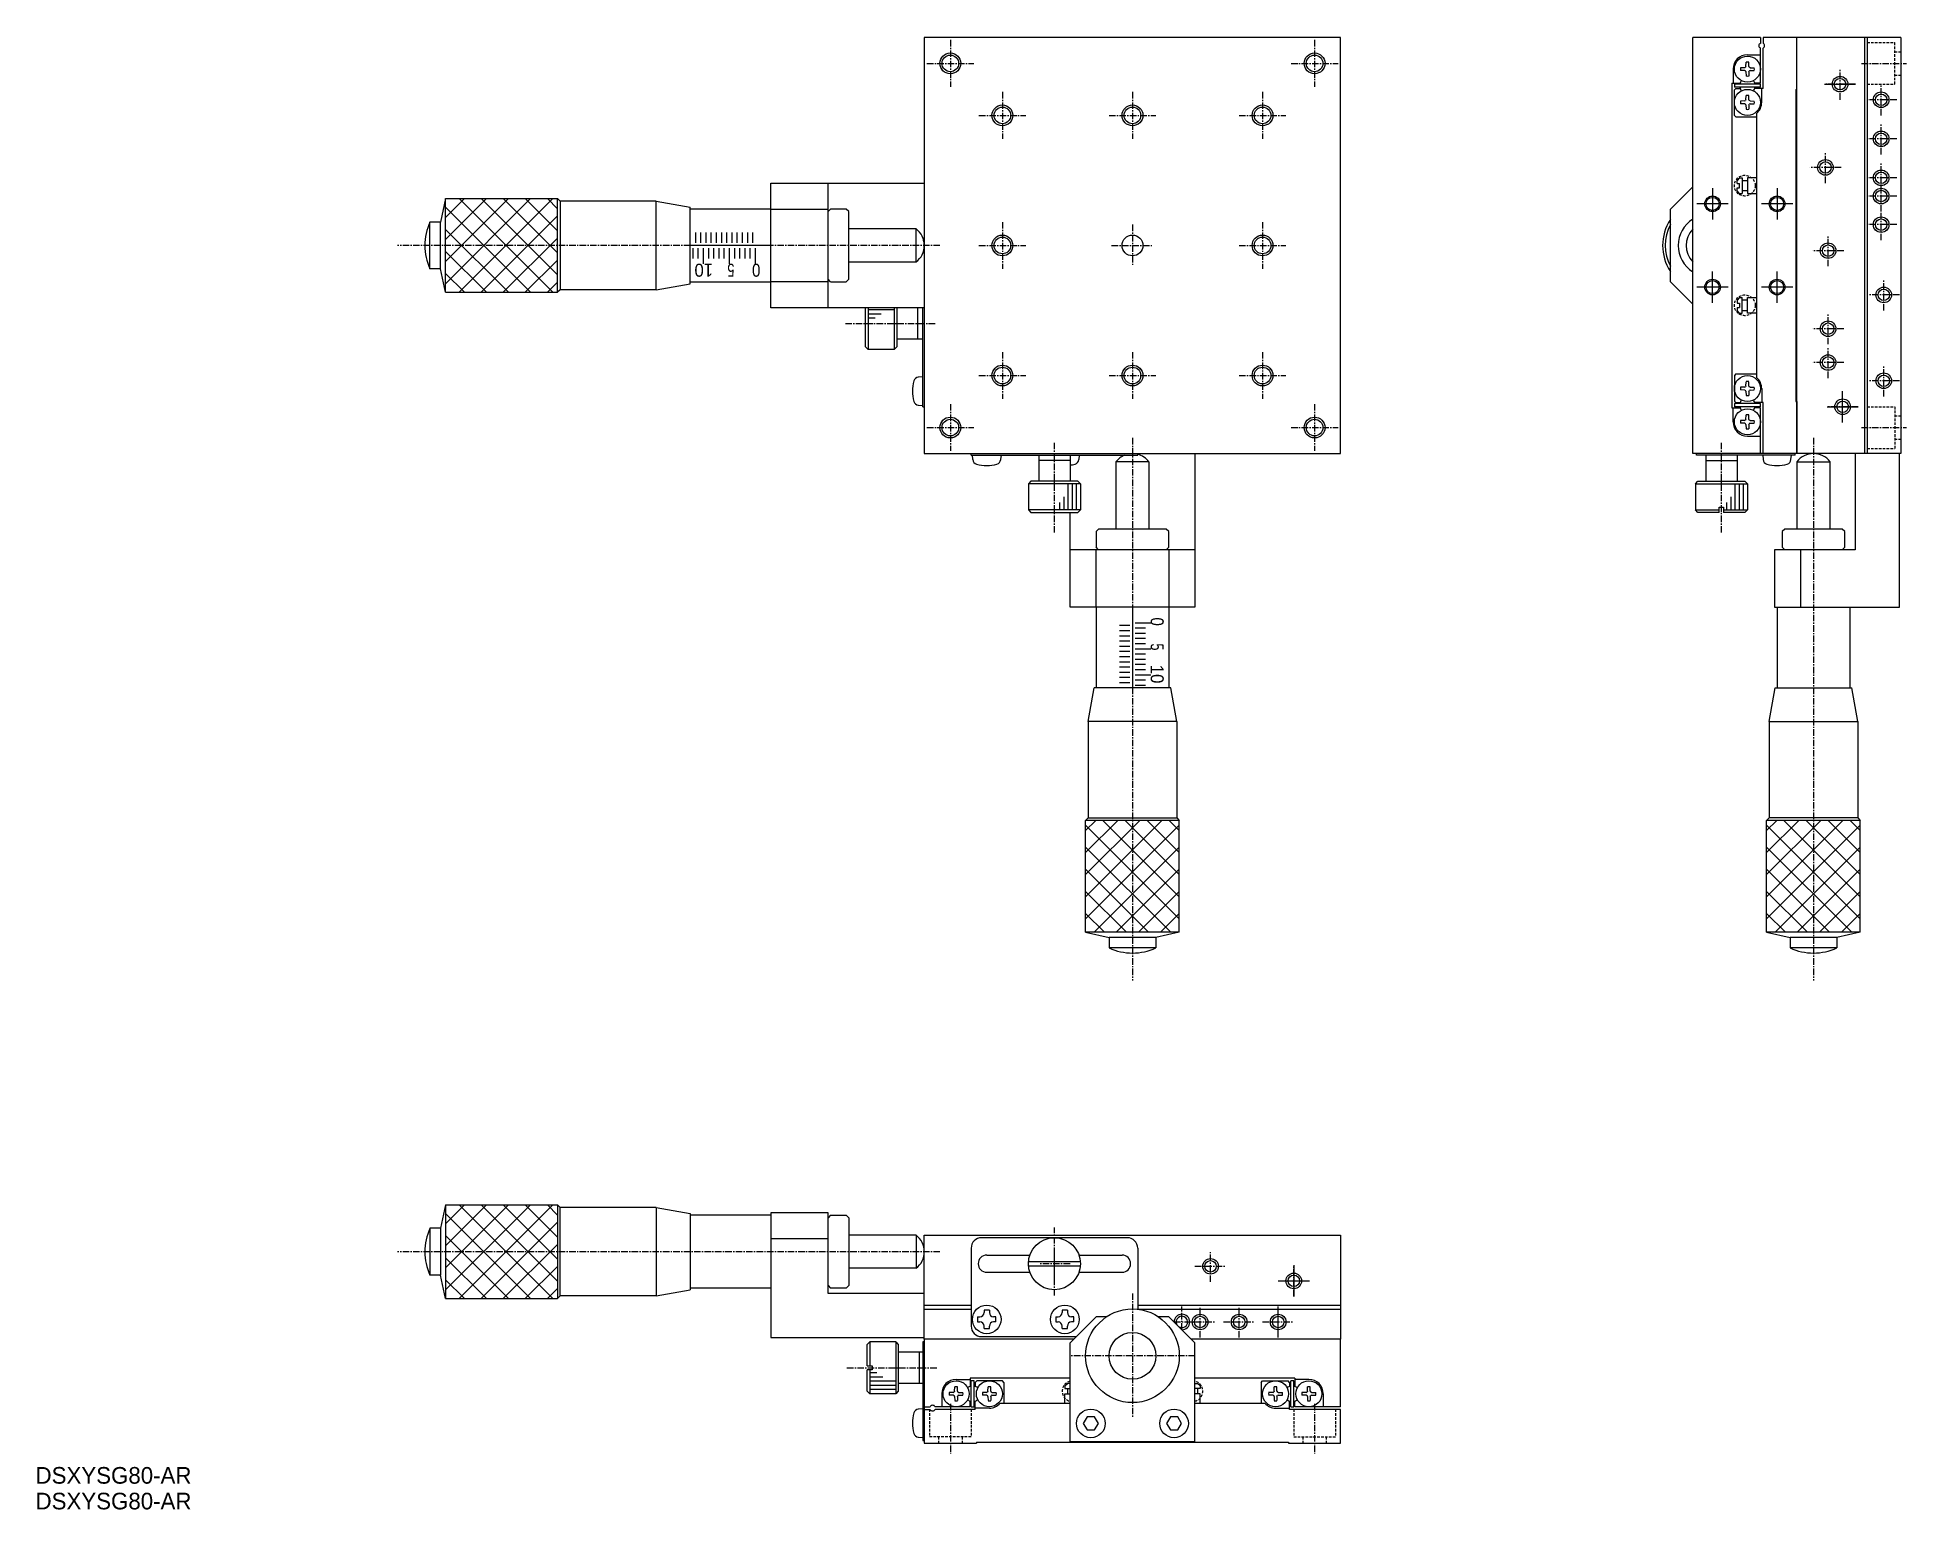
# Model space of a CAD drawing. Extents: x 170 to 529, y 32 to 315.
import ezdxf

# ---------------------------------------------------------------- set-up
doc = ezdxf.new("R2010")
doc.units = 0
doc.linetypes.add('CENTER', pattern=[2, 1.25, -0.25, 0.25, -0.25])
doc.linetypes.add('DASHED', pattern=[0.75, 0.5, -0.25])
doc.layers.get('0').update_dxf_attribs({"linetype": 'CONTINUOUS'})
doc.layers.add('CENTER', color=1, linetype='CENTER')

msp = doc.modelspace()

# ---------------------------------------------------------------- linework, layer by layer
at = {"color": 7, "linetype": 'CONTINUOUS'}
for p, q in [((420.29, 315.4), (340.29, 315.4)), ((340.29, 315.4), (340.29, 235.4)), ((420.29, 235.4), (420.29, 315.4)), ((487.96, 235.4), (487.96, 315.4)), ((500.96, 315.4), (487.96, 315.4)), ((500.96, 315.4), (500.96, 314.25)), ((500.96, 306.6), (500.96, 313.34)), ((507.96, 315.4), (501.46, 315.4)), ((501.46, 315.4), (501.46, 314.25)), ((501.46, 305.6), (501.46, 313.34)), ((527.96, 315.4), (507.96, 315.4)), ((507.96, 235.4), (507.96, 315.4)), ((507.96, 305.4), (507.96, 315.4)), ((520.96, 315.4), (520.96, 244.4)), ((521.46, 315.4), (521.46, 244.4)), ((527.96, 315.4), (527.96, 235.4)), ((495.71, 309.3), (495.71, 306.6)), ((497.96, 309.57), (497.13, 309.56)), ((497.96, 309.02), (497.13, 309.04)), ((497.96, 309.57), (498.12, 309.64)), ((497.96, 309.02), (498.12, 308.95)), ((498.18, 309.78), (498.12, 309.64)), ((498.18, 308.81), (498.12, 308.95)), ((498.18, 309.78), (498.2, 310.62)), ((498.46, 312.05), (500.96, 312.05)), ((498.73, 309.78), (498.72, 310.62)), ((498.73, 309.78), (498.79, 309.64)), ((498.73, 308.81), (498.79, 308.95)), ((498.96, 309.57), (498.79, 309.64)), ((498.96, 309.02), (498.79, 308.95)), ((498.96, 309.57), (499.78, 309.56)), ((498.96, 309.02), (499.78, 309.04)), ((495.46, 306.6), (495.46, 244.2)), ((495.46, 306.6), (497.04, 306.6)), ((495.96, 306.4), (495.96, 305.8)), ((500.96, 306.4), (495.96, 306.4)), ((500.96, 305.8), (495.96, 305.8)), ((496.26, 305.6), (495.96, 305.3)), ((496.26, 305.6), (497.04, 305.6)), ((498.18, 308.81), (498.2, 307.97)), ((498.73, 308.81), (498.72, 307.97)), ((500.96, 306.6), (499.87, 306.6)), ((501.46, 305.6), (499.87, 305.6)), ((500.96, 305.8), (500.96, 306.4)), ((501.21, 302.9), (501.21, 305.6)), ((507.76, 305.4), (507.96, 305.4)), ((507.76, 305.4), (507.76, 245.4)), ((513.26, 306.4), (519.26, 306.4)), ((495.96, 300.4), (495.96, 305.3)), ((497.96, 303.17), (497.13, 303.16)), ((497.96, 302.62), (497.13, 302.64)), ((497.96, 303.17), (498.12, 303.24)), ((497.96, 302.62), (498.12, 302.55)), ((498.18, 303.38), (498.12, 303.24)), ((498.18, 302.41), (498.12, 302.55)), ((498.18, 303.38), (498.2, 304.22)), ((498.18, 302.41), (498.2, 301.57)), ((498.73, 303.38), (498.72, 304.22)), ((498.73, 302.41), (498.72, 301.57)), ((498.73, 303.38), (498.79, 303.24)), ((498.73, 302.41), (498.79, 302.55)), ((498.96, 303.17), (498.79, 303.24)), ((498.96, 302.62), (498.79, 302.55)), ((498.96, 303.17), (499.78, 303.16)), ((498.96, 302.62), (499.78, 302.64)), ((496.26, 300.1), (495.96, 300.4)), ((496.26, 300.1), (500.26, 300.1)), ((500.26, 249.98), (500.26, 300.82)), ((310.79, 287.4), (340.29, 287.4)), ((310.79, 263.4), (310.79, 287.4)), ((321.79, 263.4), (321.79, 287.4)), ((496.96, 288.4), (496.46, 287.9)), ((496.46, 287.3), (496.46, 287.9)), ((496.96, 288.4), (497.46, 288.4)), ((497.46, 288.4), (497.46, 285.4)), ((497.46, 287.9), (498.46, 287.9)), ((498.46, 288.4), (498.46, 285.4)), ((500.26, 288.4), (498.46, 288.4)), ((248.29, 284.4), (247.29, 279.9)), ((248.29, 266.4), (248.29, 284.4)), ((248.29, 284.4), (269.79, 284.4)), ((269.79, 266.4), (269.79, 284.4)), ((270.29, 283.9), (269.79, 284.4)), ((270.29, 283.9), (270.29, 266.9)), ((288.79, 283.9), (270.29, 283.9)), ((288.79, 266.9), (288.79, 283.9)), ((288.79, 283.9), (295.29, 282.75)), ((483.66, 282.4), (487.96, 286.7)), ((491.76, 286.4), (491.76, 280.4)), ((496.46, 287.3), (496.96, 287.3)), ((496.46, 285.9), (496.46, 286.5)), ((496.46, 286.5), (496.96, 286.5)), ((496.96, 285.4), (496.46, 285.9)), ((496.96, 286.5), (496.96, 287.3)), ((496.96, 285.4), (497.46, 285.4)), ((498.46, 285.9), (497.46, 285.9)), ((498.46, 285.4), (500.26, 285.4)), ((504.16, 286.4), (504.16, 280.4)), ((295.29, 268.04), (295.29, 282.75)), ((310.79, 282.4), (295.29, 282.4)), ((310.79, 282.4), (321.79, 282.4)), ((321.79, 281.9), (322.29, 282.4)), ((325.29, 282.4), (322.29, 282.4)), ((325.79, 281.9), (325.29, 282.4)), ((325.79, 268.9), (325.79, 281.9)), ((483.66, 268.4), (483.66, 282.4)), ((245.29, 270.9), (245.29, 279.9)), ((247.29, 279.9), (245.29, 279.9)), ((247.29, 270.9), (247.29, 279.9)), ((338.72, 278.57), (325.79, 278.57)), ((338.72, 272.22), (338.72, 278.57)), ((339.99, 276.4), (340.29, 276.4)), ((247.29, 270.9), (245.29, 270.9)), ((248.29, 266.4), (247.29, 270.9)), ((338.72, 272.22), (325.79, 272.22)), ((491.76, 264.4), (491.76, 270.4)), ((504.16, 264.4), (504.16, 270.4)), ((248.29, 266.4), (269.79, 266.4)), ((270.29, 266.9), (269.79, 266.4)), ((288.79, 266.9), (270.29, 266.9)), ((288.79, 266.9), (295.29, 268.04)), ((295.29, 268.4), (310.79, 268.4)), ((321.79, 268.4), (310.79, 268.4)), ((322.29, 268.4), (321.79, 268.9)), ((322.29, 268.4), (325.29, 268.4)), ((325.29, 268.4), (325.79, 268.9)), ((487.96, 264.1), (483.66, 268.4)), ((340.29, 263.4), (310.79, 263.4)), ((328.99, 255.9), (328.99, 263.4)), ((329.49, 263.4), (329.49, 255.4)), ((334.49, 263.4), (334.49, 255.4)), ((334.99, 263.4), (334.99, 255.9)), ((339.99, 263.4), (334.99, 263.4)), ((338.99, 263.4), (338.99, 257.4)), ((339.99, 244.4), (339.99, 263.4)), ((496.96, 265.4), (496.46, 264.9)), ((496.46, 264.9), (496.46, 264.3)), ((496.46, 264.3), (496.96, 264.3)), ((496.46, 263.5), (496.46, 262.9)), ((496.46, 263.5), (496.96, 263.5)), ((496.96, 262.4), (496.46, 262.9)), ((496.96, 265.4), (497.46, 265.4)), ((496.96, 264.3), (496.96, 263.5)), ((496.96, 262.4), (497.46, 262.4)), ((497.46, 262.4), (497.46, 265.4)), ((498.46, 264.9), (497.46, 264.9)), ((497.46, 262.9), (498.46, 262.9)), ((498.46, 262.4), (498.46, 265.4)), ((498.46, 265.4), (500.26, 265.4)), ((500.26, 262.4), (498.46, 262.4)), ((329.49, 255.4), (328.99, 255.9)), ((334.49, 255.4), (329.49, 255.4)), ((334.99, 255.9), (334.49, 255.4)), ((339.99, 257.4), (334.99, 257.4)), ((339.99, 250.15), (339.14, 250.07)), ((496.26, 250.7), (495.96, 250.4)), ((495.96, 250.4), (495.96, 245.5)), ((496.26, 250.7), (500.26, 250.7)), ((497.96, 248.17), (497.13, 248.16)), ((497.96, 248.17), (498.12, 248.24)), ((498.18, 248.38), (498.12, 248.24)), ((498.18, 248.38), (498.2, 249.22)), ((498.73, 248.38), (498.72, 249.22)), ((498.73, 248.38), (498.79, 248.24)), ((498.96, 248.17), (498.79, 248.24)), ((498.96, 248.17), (499.78, 248.16)), ((501.21, 247.9), (501.21, 245.2)), ((339.14, 244.72), (339.99, 244.65)), ((339.99, 244.4), (340.29, 244.4)), ((496.26, 245.2), (495.96, 245.5)), ((495.96, 245), (495.96, 244.4)), ((500.96, 245), (495.96, 245)), ((500.96, 244.4), (495.96, 244.4)), ((496.26, 245.2), (497.04, 245.2)), ((497.96, 247.62), (497.13, 247.64)), ((497.96, 247.62), (498.12, 247.55)), ((498.18, 247.41), (498.12, 247.55)), ((498.18, 247.41), (498.2, 246.57)), ((498.73, 247.41), (498.72, 246.57)), ((498.73, 247.41), (498.79, 247.55)), ((498.96, 247.62), (498.79, 247.55)), ((498.96, 247.62), (499.78, 247.64)), ((501.46, 245.2), (499.87, 245.2)), ((500.96, 244.4), (500.96, 245)), ((501.46, 235.4), (501.46, 245.2)), ((507.76, 245.4), (507.96, 245.4)), ((507.96, 245.4), (507.96, 235.4)), ((513.76, 244.4), (519.76, 244.4)), ((516.76, 241.4), (516.76, 247.4)), ((520.96, 244.4), (520.96, 235.4)), ((521.46, 244.4), (521.46, 235.4)), ((495.46, 244.2), (497.04, 244.2)), ((495.71, 241.5), (495.71, 244.2)), ((497.96, 241.77), (497.13, 241.76)), ((497.96, 241.22), (497.13, 241.24)), ((497.96, 241.77), (498.12, 241.84)), ((497.96, 241.22), (498.12, 241.15)), ((498.18, 241.98), (498.12, 241.84)), ((498.18, 241.01), (498.12, 241.15)), ((498.18, 241.98), (498.2, 242.82)), ((498.18, 241.01), (498.2, 240.17)), ((498.73, 241.98), (498.72, 242.82)), ((498.73, 241.01), (498.72, 240.17)), ((498.73, 241.98), (498.79, 241.84)), ((498.73, 241.01), (498.79, 241.15)), ((498.96, 241.77), (498.79, 241.84)), ((498.96, 241.22), (498.79, 241.15)), ((498.96, 241.77), (499.78, 241.76)), ((498.96, 241.22), (499.78, 241.24)), ((500.96, 244.2), (499.87, 244.2)), ((500.96, 235.4), (500.96, 244.2)), ((498.46, 238.75), (500.96, 238.75)), ((340.29, 235.4), (420.29, 235.4)), ((349.29, 235.1), (349.29, 235.4)), ((349.29, 235.1), (381.29, 235.1)), ((349.61, 234.25), (349.54, 235.1)), ((355.04, 235.1), (354.96, 234.25)), ((362.29, 235.1), (362.29, 230.1)), ((368.29, 234.1), (362.29, 234.1)), ((368.29, 235.1), (368.29, 230.1)), ((370.04, 235.1), (369.96, 234.25)), ((383.46, 233.83), (377.11, 233.83)), ((377.11, 233.83), (377.11, 220.9)), ((381.29, 235.1), (381.29, 235.4)), ((383.46, 233.83), (383.46, 220.9)), ((392.29, 235.4), (392.29, 205.9)), ((507.96, 235.4), (487.96, 235.4)), ((488.66, 235.1), (488.66, 235.4)), ((507.66, 235.1), (488.66, 235.1)), ((490.46, 235.1), (490.46, 230.1)), ((490.46, 234.1), (496.46, 234.1)), ((496.46, 235.1), (496.46, 230.1)), ((501.41, 235.1), (501.48, 234.25)), ((506.83, 234.25), (506.91, 235.1)), ((507.66, 235.1), (507.66, 235.4)), ((527.96, 235.4), (507.96, 235.4)), ((507.98, 233.83), (514.33, 233.83)), ((507.98, 233.83), (507.98, 220.9)), ((514.33, 233.83), (514.33, 220.9)), ((519.16, 235.4), (519.16, 216.9)), ((527.66, 205.9), (527.66, 235.4)), ((360.79, 230.1), (360.29, 229.6)), ((369.79, 230.1), (360.79, 230.1)), ((370.29, 229.6), (369.79, 230.1)), ((488.46, 229.6), (488.96, 230.1)), ((488.96, 230.1), (497.96, 230.1)), ((497.96, 230.1), (498.46, 229.6)), ((370.29, 229.6), (360.29, 229.6)), ((360.29, 229.6), (360.29, 224.6)), ((370.29, 229.6), (370.29, 224.6)), ((488.46, 229.6), (498.46, 229.6)), ((488.46, 229.6), (488.46, 224.6)), ((498.46, 229.6), (498.46, 224.6)), ((370.29, 224.6), (360.29, 224.6)), ((360.29, 224.6), (360.79, 224.1)), ((360.79, 224.1), (369.79, 224.1)), ((368.29, 205.9), (368.29, 224.1)), ((369.79, 224.1), (370.29, 224.6)), ((488.46, 224.6), (493.06, 224.6)), ((488.96, 224.1), (488.46, 224.6)), ((493.06, 224.1), (488.96, 224.1)), ((493.06, 224.1), (493.06, 225.1)), ((493.06, 225.1), (493.86, 225.1)), ((493.86, 225.1), (493.86, 224.1)), ((493.86, 224.6), (498.46, 224.6)), ((497.96, 224.1), (493.86, 224.1)), ((498.46, 224.6), (497.96, 224.1)), ((373.79, 220.9), (373.29, 220.4)), ((373.29, 220.4), (373.29, 217.4)), ((386.79, 220.9), (373.79, 220.9)), ((387.29, 220.4), (386.79, 220.9)), ((387.29, 217.4), (387.29, 220.4)), ((505.65, 220.9), (505.15, 220.4)), ((505.15, 220.4), (505.15, 217.4)), ((516.65, 220.9), (505.65, 220.9)), ((517.15, 220.4), (516.65, 220.9)), ((517.15, 217.4), (517.15, 220.4)), ((392.29, 216.9), (368.29, 216.9)), ((373.79, 216.9), (373.29, 217.4)), ((373.29, 205.9), (373.29, 216.9)), ((387.29, 217.4), (386.79, 216.9)), ((387.29, 216.9), (387.29, 205.9)), ((519.16, 216.9), (503.66, 216.9)), ((503.66, 216.9), (503.66, 205.9)), ((505.65, 216.9), (505.15, 217.4)), ((508.66, 216.9), (508.66, 205.9)), ((517.15, 217.4), (516.65, 216.9)), ((392.29, 205.9), (368.29, 205.9)), ((373.29, 205.9), (373.29, 190.4)), ((387.29, 205.9), (387.29, 190.4)), ((503.66, 205.9), (527.66, 205.9)), ((504.16, 205.9), (504.16, 190.4)), ((518.16, 205.9), (518.16, 190.4)), ((371.79, 183.9), (372.93, 190.4)), ((387.64, 190.4), (372.93, 190.4)), ((388.79, 183.9), (387.64, 190.4)), ((502.66, 183.9), (503.8, 190.4)), ((503.8, 190.4), (518.51, 190.4)), ((519.66, 183.9), (518.51, 190.4)), ((371.79, 183.9), (371.79, 165.4)), ((388.79, 183.9), (371.79, 183.9)), ((388.79, 183.9), (388.79, 165.4)), ((502.66, 183.9), (502.66, 165.4)), ((502.66, 183.9), (519.66, 183.9)), ((519.66, 183.9), (519.66, 165.4)), ((371.79, 165.4), (371.29, 164.9)), ((371.79, 165.4), (388.79, 165.4)), ((388.79, 165.4), (389.29, 164.9)), ((502.65, 165.4), (502.15, 164.9)), ((519.66, 165.4), (502.66, 165.4)), ((519.65, 165.4), (520.15, 164.9)), ((389.29, 164.9), (371.29, 164.9)), ((371.29, 143.4), (371.29, 164.9)), ((389.29, 143.4), (389.29, 164.9)), ((520.15, 164.9), (502.15, 164.9)), ((502.15, 143.4), (502.15, 164.9)), ((520.15, 143.4), (520.15, 164.9)), ((389.29, 143.4), (371.29, 143.4)), ((371.29, 143.4), (375.79, 142.4)), ((384.79, 142.4), (375.79, 142.4)), ((375.79, 142.4), (375.79, 140.4)), ((384.79, 140.4), (375.79, 140.4)), ((389.29, 143.4), (384.79, 142.4)), ((384.79, 142.4), (384.79, 140.4)), ((520.15, 143.4), (502.15, 143.4)), ((502.15, 143.4), (506.65, 142.4)), ((515.65, 142.4), (506.65, 142.4)), ((506.65, 142.4), (506.65, 140.4)), ((515.65, 140.4), (506.65, 140.4)), ((520.15, 143.4), (515.65, 142.4)), ((515.65, 142.4), (515.65, 140.4)), ((248.29, 90.99), (247.29, 86.49)), ((248.29, 90.99), (248.29, 72.99)), ((248.29, 90.99), (269.79, 90.99)), ((269.79, 90.99), (269.79, 72.99)), ((270.29, 90.49), (269.79, 90.99)), ((270.29, 73.49), (270.29, 90.49)), ((288.79, 90.49), (270.29, 90.49)), ((288.79, 90.49), (288.79, 73.49)), ((288.79, 90.49), (295.29, 89.34)), ((245.29, 86.49), (245.29, 77.49)), ((247.29, 86.49), (245.29, 86.49)), ((247.29, 86.49), (247.29, 77.49)), ((295.29, 89.34), (295.29, 74.64)), ((310.79, 88.99), (295.29, 88.99)), ((310.79, 89.49), (310.79, 65.49)), ((321.79, 89.49), (310.79, 89.49)), ((321.79, 73.99), (321.79, 89.49)), ((322.29, 88.99), (321.79, 88.49)), ((322.29, 88.99), (325.29, 88.99)), ((325.29, 88.99), (325.79, 88.49)), ((325.79, 88.49), (325.79, 75.49)), ((321.79, 84.49), (310.79, 84.49)), ((338.72, 85.17), (325.79, 85.17)), ((338.72, 85.17), (338.72, 78.82)), ((340.29, 65.19), (340.29, 85.19)), ((340.29, 85.19), (420.29, 85.19)), ((349.29, 82.69), (349.29, 67.69)), ((379.29, 84.69), (351.29, 84.69)), ((365.29, 76.69), (365.29, 82.69)), ((381.29, 82.69), (381.29, 70.99)), ((420.29, 85.19), (420.29, 65.19)), ((352.29, 81.34), (352.07, 81.34)), ((352.29, 81.34), (360.57, 81.34)), ((360.29, 79.29), (370.23, 79.29)), ((360.32, 80.09), (370.29, 80.09)), ((370.01, 81.34), (378.29, 81.34)), ((411.29, 79.39), (411.29, 73.39)), ((247.29, 77.49), (245.29, 77.49)), ((248.29, 72.99), (247.29, 77.49)), ((321.79, 75.49), (322.29, 74.99)), ((325.79, 75.49), (325.29, 74.99)), ((338.72, 78.82), (325.79, 78.82)), ((352.29, 78.04), (360.57, 78.04)), ((370.01, 78.04), (378.29, 78.04)), ((408.29, 76.39), (414.29, 76.39)), ((248.29, 72.99), (269.79, 72.99)), ((270.29, 73.49), (269.79, 72.99)), ((288.79, 73.49), (270.29, 73.49)), ((288.79, 73.49), (295.29, 74.64)), ((310.79, 74.99), (295.29, 74.99)), ((340.29, 73.99), (321.79, 73.99)), ((325.29, 74.99), (322.29, 74.99)), ((349.29, 71.69), (340.29, 71.69)), ((349.29, 70.89), (340.29, 70.89)), ((350.54, 69.49), (350.54, 68.49)), ((350.54, 69.49), (350.99, 69.49)), ((350.54, 68.49), (350.99, 68.49)), ((352.79, 70.74), (351.79, 70.74)), ((351.79, 70.74), (351.79, 70.29)), ((352.79, 70.74), (352.79, 70.29)), ((354.04, 69.49), (353.59, 69.49)), ((354.04, 68.49), (353.59, 68.49)), ((354.04, 68.49), (354.04, 69.49)), ((365.54, 69.49), (365.54, 68.49)), ((365.54, 69.49), (365.99, 69.49)), ((365.54, 68.49), (365.99, 68.49)), ((367.79, 70.74), (366.79, 70.74)), ((366.79, 70.74), (366.79, 70.29)), ((367.79, 70.74), (367.79, 70.29)), ((373.29, 69.49), (368.29, 64.49)), ((369.04, 69.49), (368.59, 69.49)), ((369.04, 68.49), (368.59, 68.49)), ((369.04, 68.49), (369.04, 69.49)), ((375.31, 69.49), (373.29, 69.49)), ((420.29, 71.69), (381.29, 71.69)), ((420.29, 70.89), (381.29, 70.89)), ((387.29, 69.49), (385.26, 69.49)), ((392.29, 64.49), (387.29, 69.49)), ((408.29, 65.49), (408.29, 71.49)), ((310.79, 65.49), (340.29, 65.49)), ((329.29, 64.19), (329.79, 64.69)), ((329.79, 64.69), (329.79, 60.09)), ((334.79, 64.69), (329.79, 64.69)), ((334.79, 64.69), (334.79, 54.69)), ((334.79, 64.69), (335.29, 64.19)), ((339.99, 64.69), (339.99, 45.69)), ((340.29, 64.69), (339.99, 64.69)), ((368.99, 65.19), (340.29, 65.19)), ((340.29, 65.19), (340.29, 52.19)), ((351.29, 65.69), (369.49, 65.69)), ((351.79, 67.24), (351.79, 67.69)), ((351.79, 67.24), (352.79, 67.24)), ((352.79, 67.24), (352.79, 67.69)), ((366.79, 67.24), (366.79, 67.69)), ((366.79, 67.24), (367.79, 67.24)), ((367.79, 67.24), (367.79, 67.69)), ((420.29, 65.19), (391.59, 65.19)), ((420.29, 52.19), (420.29, 65.19)), ((329.29, 60.09), (329.29, 64.19)), ((335.29, 64.19), (335.29, 55.19)), ((339.99, 62.69), (335.29, 62.69)), ((339.29, 62.69), (339.29, 56.69)), ((368.29, 45.49), (368.29, 64.49)), ((392.29, 45.49), (392.29, 64.49)), ((329.29, 60.09), (330.29, 60.09)), ((330.29, 59.29), (329.29, 59.29)), ((329.29, 55.19), (329.29, 59.29)), ((329.79, 59.29), (329.79, 54.69)), ((330.29, 60.09), (330.29, 59.29)), ((368.29, 57.69), (349.09, 57.69)), ((349.09, 57.69), (349.09, 56.1)), ((411.49, 57.69), (392.29, 57.69)), ((411.49, 57.69), (411.49, 56.1)), ((329.79, 54.69), (329.29, 55.19)), ((334.79, 54.69), (329.79, 54.69)), ((335.29, 55.19), (334.79, 54.69)), ((339.99, 56.69), (335.29, 56.69)), ((343.64, 54.69), (343.64, 52.19)), ((345.91, 54.96), (345.06, 54.95)), ((345.91, 54.42), (345.06, 54.43)), ((345.91, 54.96), (346.04, 55.02)), ((345.91, 54.42), (346.04, 54.36)), ((346.11, 55.19), (346.04, 55.02)), ((346.11, 54.19), (346.04, 54.36)), ((346.11, 55.19), (346.13, 56.01)), ((346.11, 54.19), (346.13, 53.37)), ((346.39, 57.44), (349.09, 57.44)), ((346.66, 55.19), (346.65, 56.01)), ((346.66, 54.19), (346.65, 53.37)), ((346.66, 55.19), (346.74, 55.02)), ((346.66, 54.19), (346.74, 54.36)), ((346.87, 54.96), (346.74, 55.02)), ((346.87, 54.42), (346.74, 54.36)), ((346.87, 54.96), (347.71, 54.95)), ((346.87, 54.42), (347.71, 54.43)), ((349.89, 57.19), (349.29, 57.19)), ((349.29, 52.19), (349.29, 57.19)), ((349.89, 52.19), (349.89, 57.19)), ((350.09, 56.89), (350.39, 57.19)), ((350.09, 56.89), (350.09, 56.1)), ((355.29, 57.19), (350.39, 57.19)), ((352.31, 54.96), (351.46, 54.95)), ((352.31, 54.42), (351.46, 54.43)), ((352.31, 54.96), (352.44, 55.02)), ((352.31, 54.42), (352.44, 54.36)), ((352.51, 55.19), (352.44, 55.02)), ((352.51, 54.19), (352.44, 54.36)), ((352.51, 55.19), (352.53, 56.01)), ((352.51, 54.19), (352.53, 53.37)), ((353.06, 55.19), (353.05, 56.01)), ((353.06, 54.19), (353.05, 53.37)), ((353.06, 55.19), (353.14, 55.02)), ((353.06, 54.19), (353.14, 54.36)), ((353.27, 54.96), (353.14, 55.02)), ((353.27, 54.42), (353.14, 54.36)), ((353.27, 54.96), (354.11, 54.95)), ((353.27, 54.42), (354.11, 54.43)), ((355.59, 56.89), (355.29, 57.19)), ((355.59, 56.89), (355.59, 52.89)), ((367.29, 56.19), (367.79, 56.69)), ((367.29, 56.19), (367.29, 55.69)), ((367.29, 55.69), (368.29, 55.69)), ((367.29, 54.69), (368.29, 54.69)), ((367.29, 52.89), (367.29, 54.69)), ((368.29, 56.69), (367.79, 56.69)), ((367.79, 55.69), (367.79, 54.69)), ((392.29, 56.69), (392.79, 56.69)), ((393.29, 55.69), (392.29, 55.69)), ((393.29, 54.69), (392.29, 54.69)), ((393.29, 56.19), (392.79, 56.69)), ((392.79, 55.69), (392.79, 54.69)), ((393.29, 56.19), (393.29, 55.69)), ((393.29, 52.89), (393.29, 54.69)), ((404.99, 56.89), (405.29, 57.19)), ((404.99, 56.89), (404.99, 52.89)), ((405.29, 57.19), (410.19, 57.19)), ((407.31, 54.96), (406.46, 54.95)), ((407.31, 54.42), (406.46, 54.43)), ((407.31, 54.96), (407.44, 55.02)), ((407.31, 54.42), (407.44, 54.36)), ((407.51, 55.19), (407.44, 55.02)), ((407.51, 54.19), (407.44, 54.36)), ((407.51, 55.19), (407.53, 56.01)), ((407.51, 54.19), (407.53, 53.37)), ((408.06, 55.19), (408.05, 56.01)), ((408.06, 54.19), (408.05, 53.37)), ((408.06, 55.19), (408.14, 55.02)), ((408.06, 54.19), (408.14, 54.36)), ((408.27, 54.96), (408.14, 55.02)), ((408.27, 54.42), (408.14, 54.36)), ((408.27, 54.96), (409.11, 54.95)), ((408.27, 54.42), (409.11, 54.43)), ((410.49, 56.89), (410.19, 57.19)), ((410.49, 56.89), (410.49, 56.1)), ((411.29, 57.19), (410.69, 57.19)), ((410.69, 52.19), (410.69, 57.19)), ((411.29, 52.19), (411.29, 57.19)), ((414.19, 57.44), (411.49, 57.44)), ((413.71, 54.96), (412.86, 54.95)), ((413.71, 54.42), (412.86, 54.43)), ((413.71, 54.96), (413.84, 55.02)), ((413.71, 54.42), (413.84, 54.36)), ((413.91, 55.19), (413.84, 55.02)), ((413.91, 54.19), (413.84, 54.36)), ((413.91, 55.19), (413.93, 56.01)), ((413.91, 54.19), (413.93, 53.37)), ((414.46, 55.19), (414.45, 56.01)), ((414.46, 54.19), (414.45, 53.37)), ((414.46, 55.19), (414.54, 55.02)), ((414.46, 54.19), (414.54, 54.36)), ((414.67, 54.96), (414.54, 55.02)), ((414.67, 54.42), (414.54, 54.36)), ((414.67, 54.96), (415.51, 54.95)), ((414.67, 54.42), (415.51, 54.43)), ((416.94, 54.69), (416.94, 52.19)), ((339.99, 51.79), (339.14, 51.71)), ((340.29, 52.19), (341.43, 52.19)), ((340.29, 52.19), (340.29, 45.19)), ((340.29, 51.69), (341.43, 51.69)), ((349.09, 52.19), (342.35, 52.19)), ((350.09, 51.69), (342.35, 51.69)), ((349.09, 52.19), (349.09, 53.28)), ((349.29, 52.19), (349.89, 52.19)), ((350.09, 51.69), (350.09, 53.28)), ((352.79, 51.94), (350.09, 51.94)), ((354.87, 52.89), (368.29, 52.89)), ((392.29, 52.89), (405.71, 52.89)), ((407.79, 51.94), (410.49, 51.94)), ((410.49, 51.69), (410.49, 53.28)), ((420.29, 51.69), (410.49, 51.69)), ((410.69, 52.19), (411.29, 52.19)), ((411.49, 52.19), (411.49, 53.28)), ((420.29, 52.19), (411.49, 52.19)), ((420.29, 45.19), (420.29, 51.69)), ((371.57, 50.24), (370.84, 48.99)), ((370.84, 48.99), (371.57, 47.74)), ((373.01, 50.24), (371.57, 50.24)), ((371.57, 47.74), (373.01, 47.74)), ((373.73, 48.99), (373.01, 50.24)), ((373.01, 47.74), (373.73, 48.99)), ((387.57, 50.24), (386.84, 48.99)), ((386.84, 48.99), (387.57, 47.74)), ((389.01, 50.24), (387.57, 50.24)), ((387.57, 47.74), (389.01, 47.74)), ((389.73, 48.99), (389.01, 50.24)), ((389.01, 47.74), (389.73, 48.99)), ((339.14, 46.36), (339.99, 46.29)), ((339.99, 45.69), (340.29, 45.69)), ((340.29, 45.19), (350.29, 45.19)), ((350.29, 45.39), (410.29, 45.39)), ((350.29, 45.39), (350.29, 45.19)), ((368.29, 45.49), (392.29, 45.49)), ((410.29, 45.39), (410.29, 45.19)), ((410.29, 45.19), (420.29, 45.19))]:
    msp.add_line(p, q, dxfattribs=at)
at = {"color": 3, "linetype": 'DASHED'}
for p, q in [((521.46, 314.4), (526.76, 314.4)), ((526.76, 306.4), (526.76, 314.4)), ((526.76, 312.65), (527.96, 312.65)), ((521.46, 306.4), (526.76, 306.4)), ((526.76, 308.15), (527.96, 308.15)), ((521.46, 244.4), (526.76, 244.4)), ((526.76, 244.4), (526.76, 236.4)), ((526.76, 242.65), (527.96, 242.65)), ((526.76, 238.15), (527.96, 238.15)), ((521.46, 236.4), (526.76, 236.4)), ((341.29, 51.69), (341.29, 46.39)), ((349.29, 51.69), (349.29, 46.39)), ((411.29, 51.69), (411.29, 46.39)), ((419.29, 51.69), (419.29, 46.39)), ((349.29, 46.39), (341.29, 46.39)), ((343.04, 46.39), (343.04, 45.19)), ((347.54, 46.39), (347.54, 45.19)), ((411.29, 46.39), (419.29, 46.39)), ((413.04, 46.39), (413.04, 45.19)), ((417.54, 46.39), (417.54, 45.19))]:
    msp.add_line(p, q, dxfattribs=at)
at = {"color": 3, "linetype": 'CONTINUOUS'}
for p, q in [((264.63, 284.4), (248.29, 268.05)), ((260.39, 284.4), (248.29, 272.29)), ((256.15, 284.4), (248.29, 276.54)), ((251.91, 284.4), (248.29, 280.78)), ((250.88, 284.4), (268.88, 266.4)), ((268.88, 284.4), (250.88, 266.4)), ((255.12, 284.4), (269.79, 269.73)), ((259.36, 284.4), (269.79, 273.97)), ((263.6, 284.4), (269.79, 278.21)), ((267.85, 284.4), (269.79, 282.46)), ((248.29, 282.74), (264.63, 266.4)), ((269.79, 281.07), (255.12, 266.4)), ((494.76, 283.4), (488.76, 283.4)), ((507.16, 283.4), (501.16, 283.4)), ((248.29, 278.5), (260.39, 266.4)), ((269.79, 276.82), (259.36, 266.4)), ((296.29, 277.9), (296.29, 275.9)), ((296.29, 277.9), (296.29, 275.9)), ((297.29, 277.9), (297.29, 275.9)), ((298.29, 277.9), (298.29, 275.9)), ((299.29, 277.9), (299.29, 275.9)), ((300.29, 277.9), (300.29, 275.9)), ((300.29, 277.9), (300.29, 275.9)), ((301.29, 277.9), (301.29, 275.9)), ((302.29, 277.9), (302.29, 275.9)), ((303.29, 277.9), (303.29, 275.9)), ((304.29, 277.9), (304.29, 275.9)), ((305.29, 277.9), (305.29, 275.9)), ((306.29, 277.9), (306.29, 275.9)), ((307.29, 277.9), (307.29, 275.9)), ((248.29, 274.26), (256.15, 266.4)), ((310.79, 275.4), (295.29, 275.4)), ((295.79, 274.9), (295.79, 272.9)), ((296.79, 274.9), (296.79, 272.9)), ((297.79, 274.9), (297.79, 271.9)), ((298.79, 274.9), (298.79, 272.9)), ((299.79, 274.9), (299.79, 272.9)), ((300.79, 274.9), (300.79, 272.9)), ((301.79, 274.9), (301.79, 272.9)), ((302.79, 274.9), (302.79, 271.9)), ((303.79, 274.9), (303.79, 272.9)), ((304.79, 274.9), (304.79, 272.9)), ((305.79, 274.9), (305.79, 272.9)), ((306.79, 274.9), (306.79, 272.9)), ((307.79, 274.9), (307.79, 271.9)), ((248.29, 270.01), (251.91, 266.4)), ((269.79, 272.58), (263.6, 266.4)), ((269.79, 268.34), (267.85, 266.4)), ((494.76, 267.4), (488.76, 267.4)), ((507.16, 267.4), (501.16, 267.4)), ((334.49, 263), (329.49, 263)), ((331.99, 262.2), (329.49, 262.2)), ((330.86, 261.4), (329.49, 261.4)), ((367.09, 227.1), (367.09, 224.6)), ((367.89, 229.6), (367.89, 224.6)), ((368.69, 229.6), (368.69, 224.6)), ((369.49, 229.6), (369.49, 224.6)), ((495.26, 227.1), (495.26, 224.6)), ((496.06, 229.6), (496.06, 224.6)), ((496.86, 229.6), (496.86, 224.6)), ((497.66, 229.6), (497.66, 224.6)), ((366.29, 225.97), (366.29, 224.6)), ((494.46, 225.97), (494.46, 224.6)), ((380.29, 205.9), (380.29, 190.4)), ((377.79, 202.4), (379.79, 202.4)), ((377.79, 201.4), (379.79, 201.4)), ((380.79, 202.9), (383.79, 202.9)), ((380.79, 201.9), (382.79, 201.9)), ((377.79, 200.4), (379.79, 200.4)), ((377.79, 199.4), (379.79, 199.4)), ((377.79, 198.4), (379.79, 198.4)), ((380.79, 200.9), (382.79, 200.9)), ((380.79, 199.9), (382.79, 199.9)), ((380.79, 198.9), (382.79, 198.9)), ((380.79, 197.9), (383.79, 197.9)), ((377.79, 197.4), (379.79, 197.4)), ((377.79, 196.4), (379.79, 196.4)), ((377.79, 195.4), (379.79, 195.4)), ((377.79, 195.4), (379.79, 195.4)), ((377.79, 194.4), (379.79, 194.4)), ((380.79, 196.9), (382.79, 196.9)), ((380.79, 195.9), (382.79, 195.9)), ((380.79, 194.9), (382.79, 194.9)), ((377.79, 193.4), (379.79, 193.4)), ((377.79, 192.4), (379.79, 192.4)), ((377.79, 191.4), (379.79, 191.4)), ((377.79, 191.4), (379.79, 191.4)), ((380.79, 193.9), (382.79, 193.9)), ((380.79, 192.9), (383.79, 192.9)), ((380.79, 191.9), (382.79, 191.9)), ((380.79, 190.9), (382.79, 190.9)), ((371.29, 150.23), (385.96, 164.9)), ((371.29, 154.47), (381.71, 164.9)), ((371.29, 158.71), (377.47, 164.9)), ((371.29, 162.96), (373.23, 164.9)), ((371.29, 145.98), (389.29, 163.98)), ((371.29, 163.98), (389.29, 145.98)), ((374.62, 164.9), (389.29, 150.23)), ((378.86, 164.9), (389.29, 154.47)), ((383.1, 164.9), (389.29, 158.71)), ((387.35, 164.9), (389.29, 162.96)), ((502.15, 150.23), (516.82, 164.9)), ((502.15, 154.47), (512.58, 164.9)), ((502.15, 158.71), (508.34, 164.9)), ((502.15, 162.96), (504.1, 164.9)), ((502.15, 145.98), (520.15, 163.98)), ((502.15, 163.98), (520.15, 145.98)), ((505.49, 164.9), (520.15, 150.23)), ((509.73, 164.9), (520.15, 154.47)), ((513.97, 164.9), (520.15, 158.71)), ((518.21, 164.9), (520.15, 162.96)), ((371.29, 159.74), (387.63, 143.4)), ((372.94, 143.4), (389.29, 159.74)), ((502.15, 159.74), (518.5, 143.4)), ((503.81, 143.4), (520.15, 159.74)), ((371.29, 155.5), (383.39, 143.4)), ((377.18, 143.4), (389.29, 155.5)), ((502.15, 155.5), (514.26, 143.4)), ((508.05, 143.4), (520.15, 155.5)), ((371.29, 151.26), (379.15, 143.4)), ((381.43, 143.4), (389.29, 151.26)), ((502.15, 151.26), (510.02, 143.4)), ((512.29, 143.4), (520.15, 151.26)), ((371.29, 147.01), (374.91, 143.4)), ((385.67, 143.4), (389.29, 147.01)), ((502.15, 147.01), (505.77, 143.4)), ((516.54, 143.4), (520.15, 147.01)), ((248.29, 87.37), (251.91, 90.99)), ((248.29, 83.13), (256.15, 90.99)), ((248.29, 78.88), (260.39, 90.99)), ((248.29, 74.64), (264.63, 90.99)), ((268.88, 72.99), (250.88, 90.99)), ((250.88, 72.99), (268.88, 90.99)), ((269.79, 76.32), (255.12, 90.99)), ((269.79, 80.56), (259.36, 90.99)), ((269.79, 84.8), (263.6, 90.99)), ((269.79, 89.05), (267.85, 90.99)), ((264.63, 72.99), (248.29, 89.33)), ((255.12, 72.99), (269.79, 87.66)), ((260.39, 72.99), (248.29, 85.09)), ((259.36, 72.99), (269.79, 83.41)), ((256.15, 72.99), (248.29, 80.85)), ((263.6, 72.99), (269.79, 79.17)), ((251.91, 72.99), (248.29, 76.61)), ((267.85, 72.99), (269.79, 74.93)), ((331.16, 58.69), (329.79, 58.69)), ((332.29, 57.89), (329.79, 57.89)), ((334.79, 57.09), (329.79, 57.09)), ((334.79, 56.29), (329.79, 56.29)), ((334.79, 55.49), (329.79, 55.49))]:
    msp.add_line(p, q, dxfattribs=at)
for centre, radius in [((345.29, 310.4), 2), ((415.29, 310.4), 2), ((516.26, 306.4), 1.5), ((355.29, 300.4), 2), ((380.29, 300.4), 2), ((405.29, 300.4), 2), ((524.16, 303.4), 1.5), ((524.16, 295.9), 1.5), ((513.46, 290.4), 1.5), ((524.16, 288.4), 1.5), ((491.76, 283.4), 1.5), ((504.16, 283.4), 1.5), ((524.16, 284.9), 1.5), ((524.16, 279.4), 1.5), ((355.29, 275.4), 2), ((405.29, 275.4), 2), ((513.96, 274.4), 1.5), ((491.76, 267.4), 1.5), ((504.16, 267.4), 1.5), ((524.66, 265.9), 1.5), ((513.96, 259.4), 1.5), ((355.29, 250.4), 2), ((380.29, 250.4), 2), ((405.29, 250.4), 2), ((513.96, 252.9), 1.5), ((524.66, 249.4), 1.5), ((516.76, 244.4), 1.5), ((345.29, 240.4), 2), ((415.29, 240.4), 2), ((395.29, 79.19), 1.5), ((411.29, 76.39), 1.5), ((393.29, 68.49), 1.5), ((400.79, 68.49), 1.5), ((408.29, 68.49), 1.5)]:
    msp.add_circle(centre, radius, dxfattribs=at)
at = {"color": 7, "linetype": 'CONTINUOUS'}
for centre, radius in [((345.29, 310.4), 1.6), ((415.29, 310.4), 1.6), ((498.46, 309.3), 2.5), ((498.46, 302.9), 2.5), ((516.26, 306.4), 1.1), ((355.29, 300.4), 1.6), ((380.29, 300.4), 1.6), ((405.29, 300.4), 1.6), ((524.16, 303.4), 1.1), ((524.16, 295.9), 1.1), ((513.46, 290.4), 1.1), ((524.16, 288.4), 1.1), ((491.76, 283.4), 1.25), ((504.16, 283.4), 1.25), ((524.16, 284.9), 1.1), ((524.16, 279.4), 1.1), ((355.29, 275.4), 1.6), ((380.29, 275.4), 2), ((405.29, 275.4), 1.6), ((513.96, 274.4), 1.1), ((491.76, 267.4), 1.25), ((504.16, 267.4), 1.25), ((524.66, 265.9), 1.1), ((513.96, 259.4), 1.1), ((355.29, 250.4), 1.6), ((380.29, 250.4), 1.6), ((405.29, 250.4), 1.6), ((513.96, 252.9), 1.1), ((498.46, 247.9), 2.5), ((524.66, 249.4), 1.1), ((516.76, 244.4), 1.1), ((345.29, 240.4), 1.6), ((415.29, 240.4), 1.6), ((498.46, 241.5), 2.5), ((365.29, 79.69), 5), ((395.29, 79.19), 1.1), ((411.29, 76.39), 1.1), ((352.29, 68.99), 2.75), ((367.29, 68.99), 2.75), ((380.29, 61.99), 9), ((393.29, 68.49), 1.1), ((400.79, 68.49), 1.1), ((408.29, 68.49), 1.1), ((380.29, 61.99), 4.5), ((346.39, 54.69), 2.5), ((352.79, 54.69), 2.5), ((407.79, 54.69), 2.5), ((414.19, 54.69), 2.5), ((372.29, 48.99), 2.75), ((388.29, 48.99), 2.75)]:
    msp.add_circle(centre, radius, dxfattribs=at)
at = {"color": 3, "linetype": 'DASHED'}
for centre in [(497.96, 286.9), (497.96, 263.9)]:
    msp.add_circle(centre, 2, dxfattribs=at)
at = {"color": 7, "linetype": 'CONTINUOUS'}
for centre, radius, start, end in [((501.16, 313.8), 0.5, 113.5782, 246.4218), ((501.26, 313.8), 0.5, 293.5782, 66.4218), ((498.46, 309.3), 2.75, 90, 180), ((498.46, 309.3), 1.35, 168.8959, 191.1041), ((498.46, 309.3), 1.35, 78.8959, 101.1041), ((498.46, 309.3), 1.35, 348.8959, 11.1041), ((498.46, 306.1), 1.5, 139.4584, 168.463), ((498.46, 306.1), 1.5, 191.5369, 220.5416), ((498.46, 309.3), 1.35, 258.8959, 281.1041), ((498.46, 306.1), 1.5, 11.537, 40.5416), ((498.46, 306.1), 1.5, 319.4584, 348.463), ((498.46, 302.9), 1.35, 168.8959, 191.1041), ((498.46, 302.9), 1.35, 78.8959, 101.1041), ((498.46, 302.9), 1.35, 348.8959, 11.1041), ((498.46, 302.9), 2.75, 310.8851, 0), ((498.46, 302.9), 1.35, 258.8959, 281.1041), ((491.16, 275.4), 9, 146.4427, 213.5573), ((491.16, 275.4), 6, 122.2309, 237.7691), ((254.91, 275.4), 10.62, 154.9424, 205.0576), ((336.29, 275.4), 4, 307.4626, 52.5374), ((491.16, 275.4), 8.5, 151.9275, 208.0725), ((491.16, 275.4), 4.5, 135.3254, 224.6746), ((344.99, 247.4), 7, 163.743, 196.257), ((339.23, 249.08), 1, 95, 163.743), ((498.46, 247.9), 1.35, 168.8959, 191.1041), ((498.46, 247.9), 1.35, 78.8959, 101.1041), ((498.46, 247.9), 1.35, 348.8959, 11.1041), ((498.46, 247.9), 2.75, 0, 49.1149), ((339.23, 245.72), 1, 196.257, 265), ((498.46, 244.7), 1.5, 139.4584, 168.463), ((498.46, 244.7), 1.5, 191.5369, 220.5416), ((498.46, 247.9), 1.35, 258.8959, 281.1041), ((498.46, 244.7), 1.5, 11.537, 40.5416), ((498.46, 244.7), 1.5, 319.4584, 348.463), ((498.46, 241.5), 2.75, 180, 270), ((498.46, 241.5), 1.35, 168.8959, 191.1041), ((498.46, 241.5), 1.35, 78.8959, 101.1041), ((498.46, 241.5), 1.35, 348.8959, 11.1041), ((498.46, 241.5), 1.35, 258.8959, 281.1041), ((350.61, 234.34), 1, 185, 253.743), ((353.97, 234.34), 1, 286.257, 355), ((368.97, 234.34), 1, 286.257, 355), ((380.29, 231.4), 4, 112.3316, 142.5374), ((380.29, 231.4), 4, 37.4626, 75.5225), ((502.48, 234.34), 1, 185, 253.743), ((505.84, 234.34), 1, 286.257, 355), ((511.16, 231.4), 4, 37.4626, 142.5374), ((352.29, 240.1), 7, 253.743, 286.257), ((367.29, 240.1), 7, 278.2132, 286.257), ((504.16, 240.1), 7, 253.743, 286.257), ((380.29, 150.02), 10.62, 244.9424, 295.0576), ((511.15, 150.02), 10.62, 244.9424, 295.0576), ((254.91, 81.99), 10.62, 154.9424, 205.0576), ((336.29, 81.99), 4, 307.4626, 52.5374), ((351.29, 82.69), 2, 90, 180), ((379.29, 82.69), 2, 0, 90), ((352.29, 79.69), 1.65, 90, 270), ((378.29, 79.69), 1.65, 270, 90), ((350.99, 70.29), 0.8, 270, 0), ((350.99, 67.69), 0.8, 0, 90), ((353.59, 70.29), 0.8, 180, 270), ((353.59, 67.69), 0.8, 90, 180), ((365.99, 70.29), 0.8, 270, 0), ((365.99, 67.69), 0.8, 0, 90), ((368.59, 70.29), 0.8, 180, 270), ((368.59, 67.69), 0.8, 90, 180), ((389.79, 68.49), 1.1, 240.3711, 209.6289), ((351.29, 67.69), 2, 180, 270), ((346.39, 54.69), 2.75, 90, 180), ((346.39, 54.69), 1.35, 168.8959, 191.1041), ((346.39, 54.69), 1.35, 78.8959, 101.1041), ((346.39, 54.69), 1.35, 348.8959, 11.1041), ((349.59, 54.69), 1.5, 101.5369, 130.5416), ((349.59, 54.69), 1.5, 49.4584, 78.463), ((352.79, 54.69), 1.35, 168.8959, 191.1041), ((352.79, 54.69), 1.35, 78.8959, 101.1041), ((352.79, 54.69), 1.35, 348.8959, 11.1041), ((407.79, 54.69), 1.35, 168.8959, 191.1041), ((407.79, 54.69), 1.35, 78.8959, 101.1041), ((407.79, 54.69), 1.35, 348.8959, 11.1041), ((410.99, 54.69), 1.5, 101.5369, 130.5416), ((410.99, 54.69), 1.5, 49.4584, 78.463), ((414.19, 54.69), 1.35, 168.8959, 191.1041), ((414.19, 54.69), 1.35, 78.8959, 101.1041), ((414.19, 54.69), 2.75, 0, 90), ((414.19, 54.69), 1.35, 348.8959, 11.1041), ((344.99, 49.04), 7, 163.743, 196.257), ((339.23, 50.72), 1, 95, 163.743), ((341.89, 51.99), 0.5, 23.5782, 156.4218), ((341.89, 51.89), 0.5, 203.5782, 336.4218), ((346.39, 54.69), 1.35, 258.8959, 281.1041), ((349.59, 54.69), 1.5, 229.4584, 258.463), ((349.59, 54.69), 1.5, 281.537, 310.5416), ((352.79, 54.69), 1.35, 258.8959, 281.1041), ((352.79, 54.69), 2.75, 270, 319.1149), ((407.79, 54.69), 2.75, 220.8851, 270), ((407.79, 54.69), 1.35, 258.8959, 281.1041), ((410.99, 54.69), 1.5, 229.4584, 258.463), ((410.99, 54.69), 1.5, 281.537, 310.5416), ((414.19, 54.69), 1.35, 258.8959, 281.1041), ((339.23, 47.36), 1, 196.257, 265)]:
    msp.add_arc(centre, radius, start, end, dxfattribs=at)
at = {"color": 3, "linetype": 'CONTINUOUS'}
msp.add_arc((389.79, 68.49), 1.5, 270, 180, dxfattribs=at)
at = {"color": 3, "linetype": 'DASHED'}
for centre, start, end in [((368.79, 55.19), 104.4775, 255.5225), ((391.79, 55.19), 284.4776, 75.5224)]:
    msp.add_arc(centre, 2, start, end, dxfattribs=at)
at = {"layer": 'CENTER', "color": 1, "linetype": 'CENTER'}
for p, q in [((345.29, 314.9), (345.29, 305.9)), ((415.29, 314.9), (415.29, 305.9)), ((340.79, 310.4), (349.79, 310.4)), ((410.79, 310.4), (419.79, 310.4)), ((516.26, 303.4), (516.26, 309.4)), ((516.26, 303.4), (516.26, 309.4)), ((520.4, 310.4), (529.05, 310.4)), ((519.26, 306.4), (513.26, 306.4)), ((524.16, 300.4), (524.16, 306.4)), ((355.29, 304.9), (355.29, 295.9)), ((380.29, 304.9), (380.29, 295.9)), ((405.29, 304.9), (405.29, 295.9)), ((527.16, 303.4), (521.16, 303.4)), ((350.79, 300.4), (359.79, 300.4)), ((375.79, 300.4), (384.79, 300.4)), ((400.79, 300.4), (409.79, 300.4)), ((524.16, 292.9), (524.16, 298.9)), ((527.16, 295.9), (521.16, 295.9)), ((513.46, 287.4), (513.46, 293.4)), ((524.16, 285.4), (524.16, 291.4)), ((516.46, 290.4), (510.46, 290.4)), ((527.16, 288.4), (521.16, 288.4)), ((524.16, 281.9), (524.16, 287.9)), ((491.76, 286.4), (491.76, 280.4)), ((504.16, 286.4), (504.16, 280.4)), ((527.16, 284.9), (521.16, 284.9)), ((494.76, 283.4), (488.76, 283.4)), ((507.16, 283.4), (501.16, 283.4)), ((524.16, 276.4), (524.16, 282.4)), ((355.29, 279.9), (355.29, 270.9)), ((380.29, 279.4), (380.29, 271.4)), ((405.29, 279.9), (405.29, 270.9)), ((513.96, 271.4), (513.96, 277.4)), ((527.16, 279.4), (521.16, 279.4)), ((343.3, 275.4), (239.03, 275.4)), ((350.79, 275.4), (359.79, 275.4)), ((376.29, 275.4), (384.29, 275.4)), ((400.79, 275.4), (409.79, 275.4)), ((516.96, 274.4), (510.96, 274.4)), ((491.76, 264.4), (491.76, 270.4)), ((504.16, 264.4), (504.16, 270.4)), ((494.76, 267.4), (488.76, 267.4)), ((507.16, 267.4), (501.16, 267.4)), ((527.66, 265.9), (521.66, 265.9)), ((524.66, 262.9), (524.66, 268.9)), ((513.96, 256.4), (513.96, 262.4)), ((325.12, 260.4), (342.38, 260.4)), ((516.96, 259.4), (510.96, 259.4)), ((513.96, 249.9), (513.96, 255.9)), ((355.29, 254.9), (355.29, 245.9)), ((380.29, 254.9), (380.29, 245.9)), ((405.29, 254.9), (405.29, 245.9)), ((516.96, 252.9), (510.96, 252.9)), ((524.66, 246.4), (524.66, 252.4)), ((350.79, 250.4), (359.79, 250.4)), ((375.79, 250.4), (384.79, 250.4)), ((400.79, 250.4), (409.79, 250.4)), ((527.66, 249.4), (521.66, 249.4)), ((345.29, 244.9), (345.29, 235.9)), ((415.29, 244.9), (415.29, 235.9)), ((519.76, 244.4), (513.76, 244.4)), ((516.76, 241.4), (516.76, 247.4)), ((340.79, 240.4), (349.79, 240.4)), ((365.29, 220.23), (365.29, 237.49)), ((380.29, 238.41), (380.29, 134.14)), ((410.79, 240.4), (419.79, 240.4)), ((493.46, 220.23), (493.46, 237.49)), ((511.15, 238.41), (511.15, 134.14)), ((520.4, 240.4), (529.05, 240.4)), ((365.29, 73.57), (365.29, 86.68)), ((343.3, 81.99), (239.03, 81.99)), ((368.29, 79.69), (362.29, 79.69)), ((392.29, 79.19), (398.29, 79.19)), ((395.29, 76.19), (395.29, 82.19)), ((411.29, 73.39), (411.29, 79.39)), ((408.29, 76.39), (414.29, 76.39)), ((380.29, 73.99), (380.29, 49.99)), ((388.29, 68.49), (392.79, 68.49)), ((389.79, 66.99), (389.79, 71.49)), ((390.29, 68.49), (396.29, 68.49)), ((393.29, 65.49), (393.29, 71.49)), ((397.79, 68.49), (403.79, 68.49)), ((400.79, 65.49), (400.79, 71.49)), ((405.29, 68.49), (411.29, 68.49)), ((392.29, 61.99), (368.29, 61.99)), ((325.42, 59.69), (342.68, 59.69)), ((345.29, 52.75), (345.29, 43.22)), ((415.29, 52.75), (415.29, 43.22))]:
    msp.add_line(p, q, dxfattribs=at)

# ---------------------------------------------------------------- texts
at = {"color": 3, "linetype": 'CONTINUOUS'}
for s, rotation, width, p in [('10', 180, 0.96, (299.69, 271.9)), ('5', 180, 0.72, (303.79, 271.9)), ('0', 180, 0.864, (308.79, 271.9)), ('0', 270, 0.864, (383.79, 203.9)), ('5', 270, 0.72, (383.79, 198.9)), ('10', 270, 0.96, (383.79, 194.8))]:
    msp.add_text(s, height=2.5, rotation=rotation, dxfattribs=dict(at, width=width)).set_placement(p)
for p in [(169.5, 37.41), (169.5, 32.47)]:
    msp.add_text('DSXYSG80-AR', height=3.2).set_placement(p)

doc.saveas('drawing.dxf')
